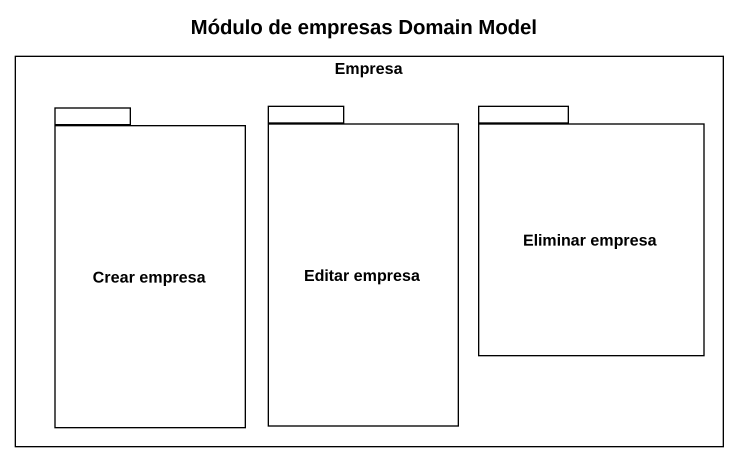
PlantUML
@startuml
title Módulo de empresas Domain Model
rectangle Empresa {
  package "Editar empresa" as Editar_empresa {
  }
  package "Eliminar empresa" as Eliminar_empresa {
  }
  package "Crear empresa" as Crear_empresa {
  }
}
@enduml
